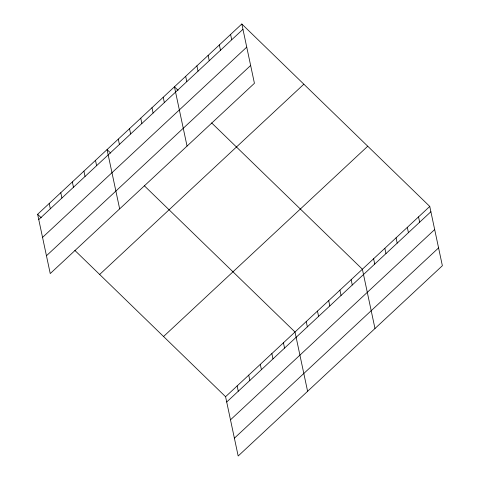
<?xml version="1.0" encoding="UTF-8"?>
<svg xmlns="http://www.w3.org/2000/svg" width="480" height="480" viewBox="0 0 480 480"><rect width="100%" height="100%" fill="white"/><g stroke="black" fill="none" stroke-linecap="round" stroke-linejoin="round"><path stroke-width="0.72" d="M241.824 24L254.424 83.292L50.238 273.57L37.632 214.278L241.824 24L429.762 206.43L442.368 265.722L238.176 456L225.576 396.708L74.844 250.398M38.76 219.588L242.952 29.31M42.546 237.402L246.738 47.124M46.452 255.756L250.638 65.478M99.654 274.482L303.84 84.204M163.554 336.504L367.74 146.226M225.576 396.708L429.762 206.43M226.704 402.018L430.89 211.734M230.49 419.832L434.676 229.548M234.39 438.186L438.582 247.902M178.056 90.306L174.438 86.79L187.044 146.082M211.65 122.916L362.382 269.22L374.982 328.512M110.676 153.096L107.058 149.586L119.658 208.878M144.27 185.706L295.002 332.01L307.602 391.302M37.632 214.278L41.25 217.794M418.536 216.894L419.664 222.198M407.304 227.358L408.432 232.668M396.072 237.822L397.2 243.132M384.84 248.292L385.968 253.596M373.614 258.756L374.742 264.06M351.15 279.684L352.278 284.994M339.918 290.148L341.052 295.458M328.692 300.618L329.82 305.922M317.46 311.082L318.588 316.392M306.228 321.546L307.356 326.856M230.592 34.464L231.72 39.774M283.428 342.792L284.556 348.102M219.36 44.928L220.488 50.238M271.86 353.58L272.988 358.884M208.128 55.398L209.256 60.702M196.902 65.862L198.03 71.172M260.286 364.362L261.414 369.666M185.67 76.326L186.798 81.636M248.718 375.144L249.846 380.448M237.144 385.926L238.272 391.23M163.206 97.26L164.34 102.564M151.98 107.724L153.108 113.034M140.748 118.188L141.876 123.498M129.516 128.652L130.644 133.962M118.29 139.122L119.418 144.426M95.484 160.368L96.612 165.678M83.916 171.15L85.044 176.46M72.348 181.932L73.476 187.242M60.774 192.714L61.902 198.024M49.206 203.496L50.334 208.806"/></g></svg>
